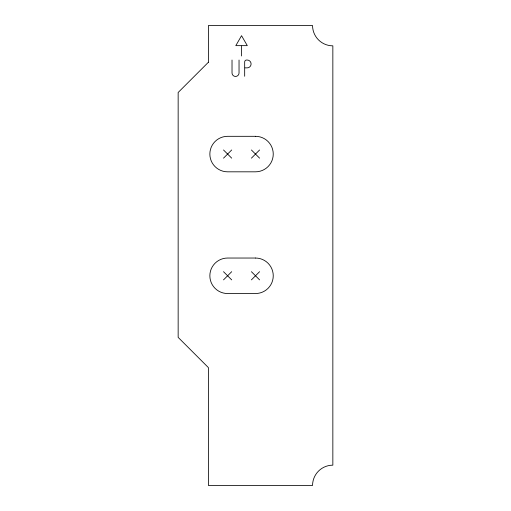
<?xml version="1.0" encoding="UTF-8"?>
<svg xmlns="http://www.w3.org/2000/svg" width="511" height="511" viewBox="0 0 511 511"><rect width="100%" height="100%" fill="white"/><g stroke="black" fill="none" stroke-linecap="round" stroke-linejoin="round"><path stroke-width="0.77" d="M223.511 158.161L231.7 149.972M251.406 158.161L259.594 149.972M223.511 279.881L231.7 271.692M251.406 279.881L259.594 271.692M241.147 45.645L235.807 45.645L241.55 35.693L247.298 45.645L241.55 45.645L241.55 55.98M245.082 67.861L247.171 67.861A3.909 3.909 0 0 0 251.086 63.945A3.909 3.909 0 0 0 247.171 60.036L246.577 60.036A1.903 1.903 0 0 0 244.673 61.94L244.673 76.267M251.406 149.972L259.594 158.161M223.511 149.972L231.7 158.161M251.406 271.692L259.594 279.881M223.511 271.692L231.7 279.881M239.039 60.036L239.039 72.932A3.507 3.507 0 0 1 235.533 76.446A3.507 3.507 0 0 1 232.02 72.932L232.02 60.036M208.386 62.259L178.154 92.485L178.154 337.369L208.386 367.594L208.386 485.45L312.56 485.45A20.287 20.287 0 0 1 332.846 465.163L332.846 45.837A20.287 20.287 0 0 1 312.56 25.55L208.386 25.55L208.386 62.259M255.5 136.316L227.606 136.316A17.751 17.751 0 0 0 209.855 154.066A17.751 17.751 0 0 0 227.606 171.817L255.5 171.817A17.751 17.751 0 0 0 273.251 154.066A17.751 17.751 0 0 0 255.5 136.316M255.5 258.036L227.606 258.036A17.751 17.751 0 0 0 209.855 275.787A17.751 17.751 0 0 0 227.606 293.538L255.5 293.538A17.751 17.751 0 0 0 273.251 275.787A17.751 17.751 0 0 0 255.5 258.036"/></g></svg>
